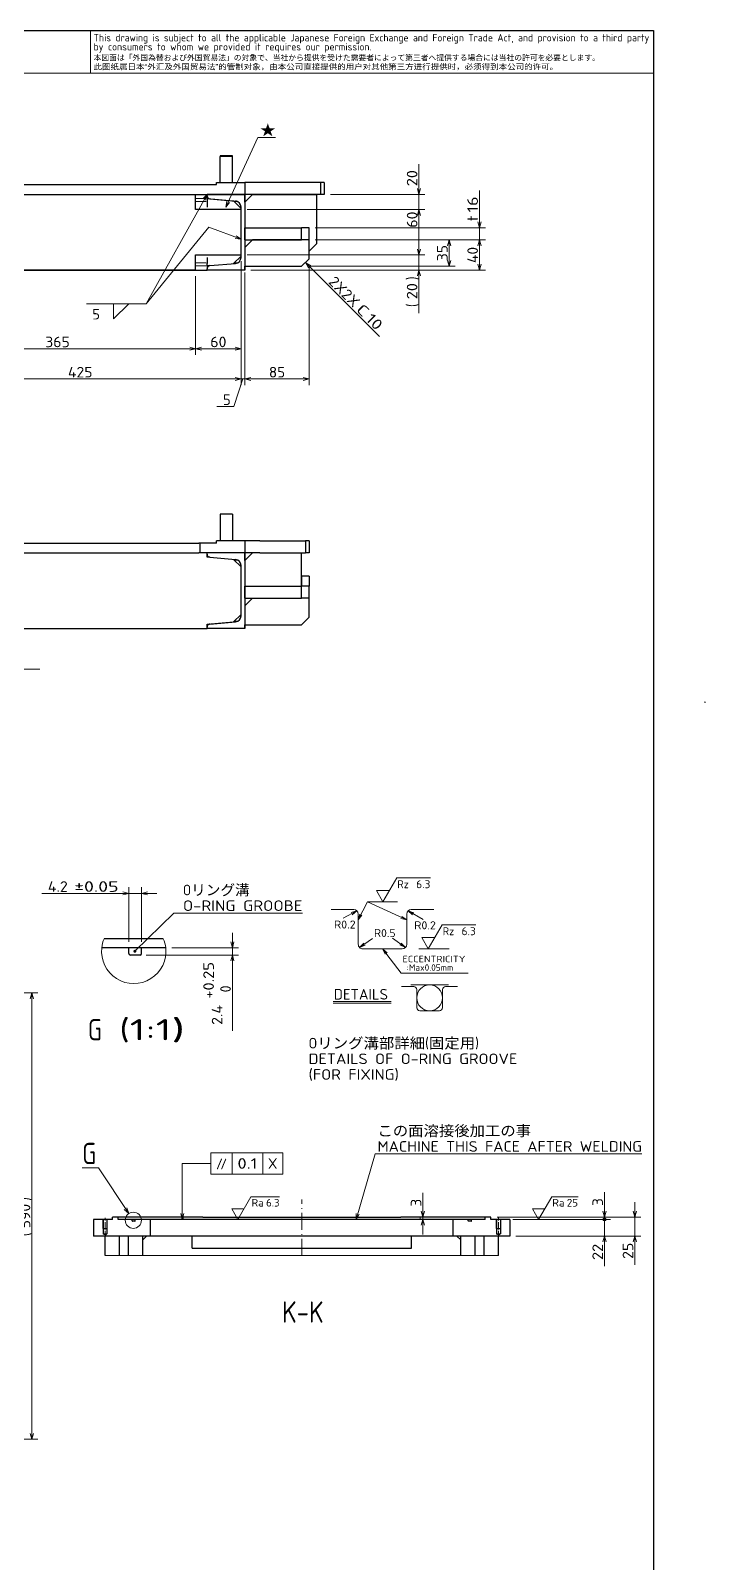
# Model space of a CAD drawing. Extents: x 0 to 1248, y -10 to 833.
# Drawn here: x 958 to 1181, y 309 to 816 of the extents above; entities that cross this region are included whole.
import ezdxf
from ezdxf.enums import TextEntityAlignment as Align

# ---------------------------------------------------------------- set-up
doc = ezdxf.new("R2010")
doc.units = 0
doc.linetypes.add('DASHDOT', pattern=[18.5, 12, -3, 0.5, -3])
doc.layers.get('0').update_dxf_attribs({"lineweight": 13})
doc.styles.add('GDT', font='gdt.shx')
doc.styles.get("Standard").update_dxf_attribs({"font": 'isocp.shx'})
doc.dimstyles.get("Standard").update_dxf_attribs({"dimtxt": 2.5, "dimasz": 2.5, "dimexe": 1.25, "dimexo": 0.625, "dimtad": 1, "dimcen": 2.5, "dimadec": 0, "dimazin": 0, "dimtfac": 1, "dimtmove": 0, "dimatfit": 0, "dimfxl": 1, "dimarcsym": 0})

# ---------------------------------------------------------------- blocks, each defined once
blk = doc.blocks.new('*D164')
at = {"color": 7, "lineweight": 13}
for p, q in [((1052.237427, 746.85459), (1108.487427, 746.85459)), ((1106.487427, 736.85459), (1106.487427, 746.85459)), ((1030.987427, 736.85459), (1108.487427, 736.85459))]:
    blk.add_line(p, q, dxfattribs=at)
for points in [[(1107.005066, 744.922738), (1106.487427, 746.85459), (1105.969788, 744.922738)], [(1105.969788, 738.786442), (1106.487427, 736.85459), (1107.005066, 738.786442)]]:
    blk.add_lwpolyline(points, dxfattribs=at)
at = {"color": 7, "lineweight": 13, "width": 0.868247}
blk.add_text('40', height=3.5, rotation=90, dxfattribs=at).set_placement((1105.987427, 739.177494), (1105.987427, 744.531685), align=Align.FIT)
blk = doc.blocks.new('*D165')
at = {"color": 7, "lineweight": 13}
for p, q in [((1106.487427, 741.85459), (1106.487427, 763.208781)), ((1052.237427, 750.85459), (1108.487427, 750.85459)), ((1052.237427, 746.85459), (1108.487427, 746.85459))]:
    blk.add_line(p, q, dxfattribs=at)
for points in [[(1105.969788, 752.786442), (1106.487427, 750.85459), (1107.005066, 752.786442)], [(1107.005066, 744.922738), (1106.487427, 746.85459), (1105.969788, 744.922738)]]:
    blk.add_lwpolyline(points, dxfattribs=at)
for s, width, p, p2 in [('16', 0.868247, (1105.987427, 755.85459), (1105.987427, 761.208781)), ('t', 1.092485, (1105.987427, 753.033781), (1105.987427, 754.85459))]:
    blk.add_text(s, height=3.5, rotation=90, dxfattribs=dict(at, width=width)).set_placement(p, p2, align=Align.FIT)
blk = doc.blocks.new('*D166')
at = {"color": 7, "lineweight": 13}
for p, q in [((1052.237427, 746.85459), (1098.487427, 746.85459)), ((1096.487427, 738.10459), (1096.487427, 746.85459)), ((1049.737427, 738.10459), (1098.487427, 738.10459))]:
    blk.add_line(p, q, dxfattribs=at)
for points in [[(1097.005066, 744.922738), (1096.487427, 746.85459), (1095.969788, 744.922738)], [(1095.969788, 740.036441), (1096.487427, 738.10459), (1097.005066, 740.036441)]]:
    blk.add_lwpolyline(points, dxfattribs=at)
at = {"color": 7, "lineweight": 13, "width": 0.868247}
blk.add_text('35', height=3.5, rotation=90, dxfattribs=at).set_placement((1095.987427, 739.802494), (1095.987427, 745.156685), align=Align.FIT)
blk = doc.blocks.new('*D167')
at = {"color": 7, "lineweight": 13}
for p, q in [((1028.987427, 736.10459), (1028.987427, 698.85459)), ((1050.237427, 738.60459), (1050.237427, 698.85459)), ((1028.987427, 700.85459), (1050.237427, 700.85459))]:
    blk.add_line(p, q, dxfattribs=at)
for points in [[(1030.919281, 701.372227), (1028.987427, 700.85459), (1030.919281, 700.336952)], [(1048.305573, 700.336952), (1050.237427, 700.85459), (1048.305573, 701.372227)]]:
    blk.add_lwpolyline(points, dxfattribs=at)
at = {"color": 7, "lineweight": 13, "width": 0.868247}
blk.add_text('85', height=3.5, dxfattribs=at).set_placement((1036.935333, 701.35459), (1042.28952, 701.35459), align=Align.FIT)
blk = doc.blocks.new('*D168')
at = {"color": 7, "lineweight": 13}
for p, q in [((1027.737427, 739.85459), (1027.737427, 698.85459)), ((1028.987427, 736.10459), (1028.987427, 698.85459)), ((1022.737427, 700.85459), (1033.987427, 700.85459)), ((1028.362427, 700.85459), (1025.338928, 691.758848)), ((1025.338928, 691.758848), (1019.749329, 691.758848))]:
    blk.add_line(p, q, dxfattribs=at)
for points in [[(1025.805573, 700.336952), (1027.737427, 700.85459), (1025.805573, 701.372227)], [(1030.919281, 701.372227), (1028.987427, 700.85459), (1030.919281, 700.336952)]]:
    blk.add_lwpolyline(points, dxfattribs=at)
at = {"color": 7, "lineweight": 13, "width": 0.913976}
blk.add_text('5', height=3.5, dxfattribs=at).set_placement((1021.749329, 692.258848), (1024.338928, 692.258848), align=Align.FIT)
blk = doc.blocks.new('*D169')
at = {"color": 7, "lineweight": 13}
for p, q in [((1027.737427, 739.85459), (1027.737427, 698.85459)), ((921.487427, 734.85459), (921.487427, 698.85459)), ((921.487427, 700.85459), (1027.737427, 700.85459))]:
    blk.add_line(p, q, dxfattribs=at)
for points in [[(923.419281, 701.372227), (921.487427, 700.85459), (923.419281, 700.336952)], [(1025.805573, 700.336952), (1027.737427, 700.85459), (1025.805573, 701.372227)]]:
    blk.add_lwpolyline(points, dxfattribs=at)
at = {"color": 7, "lineweight": 13, "width": 0.854609}
blk.add_text('425', height=3.5, dxfattribs=at).set_placement((970.553032, 701.35459), (978.671822, 701.35459), align=Align.FIT)
blk = doc.blocks.new('*D181')
at = {"color": 7, "lineweight": 13}
for p, q in [((1027.737427, 739.85459), (1027.737427, 708.85459)), ((1012.737427, 734.85459), (1012.737427, 708.85459)), ((1012.737427, 710.85459), (1027.737427, 710.85459))]:
    blk.add_line(p, q, dxfattribs=at)
for points in [[(1014.669281, 711.372227), (1012.737427, 710.85459), (1014.669281, 710.336952)], [(1025.805573, 710.336952), (1027.737427, 710.85459), (1025.805573, 711.372227)]]:
    blk.add_lwpolyline(points, dxfattribs=at)
at = {"color": 7, "lineweight": 13, "width": 0.868247}
blk.add_text('60', height=3.5, dxfattribs=at).set_placement((1017.560333, 711.35459), (1022.91452, 711.35459), align=Align.FIT)
blk = doc.blocks.new('*D182')
at = {"color": 7, "lineweight": 13}
for p, q in [((921.487427, 734.85459), (921.487427, 708.85459)), ((1012.737427, 734.85459), (1012.737427, 708.85459)), ((921.487427, 710.85459), (1012.737427, 710.85459))]:
    blk.add_line(p, q, dxfattribs=at)
for points in [[(923.419281, 711.372227), (921.487427, 710.85459), (923.419281, 710.336952)], [(1010.805573, 710.336952), (1012.737427, 710.85459), (1010.805573, 711.372227)]]:
    blk.add_lwpolyline(points, dxfattribs=at)
at = {"color": 7, "lineweight": 13, "width": 0.854609}
blk.add_text('365', height=3.5, dxfattribs=at).set_placement((963.053032, 711.35459), (971.171822, 711.35459), align=Align.FIT)
blk = doc.blocks.new('*D183')
at = {"color": 7, "lineweight": 13}
for p, q in [((1086.487427, 722.636153), (1086.487427, 746.85459)), ((1029.737427, 741.85459), (1088.487427, 741.85459)), ((1030.987427, 736.85459), (1088.487427, 736.85459))]:
    blk.add_line(p, q, dxfattribs=at)
for points in [[(1085.969788, 743.786441), (1086.487427, 741.85459), (1087.005066, 743.786441)], [(1087.005066, 734.922738), (1086.487427, 736.85459), (1085.969788, 734.922738)]]:
    blk.add_lwpolyline(points, dxfattribs=at)
for s, p in [(')', (1085.987427, 733.568379)), ('(', (1085.987427, 724.636153))]:
    blk.add_text(s, height=3.5, rotation=90.000003, dxfattribs=at).set_placement(p)
at = {"color": 7, "lineweight": 13, "width": 0.868247}
blk.add_text('20', height=3.5, rotation=90, dxfattribs=at).set_placement((1085.987427, 727.214188), (1085.987427, 732.568379), align=Align.FIT)
blk = doc.blocks.new('*D184')
at = {"color": 7, "lineweight": 13}
for p, q in [((1029.737427, 756.85459), (1088.487427, 756.85459)), ((1086.487427, 741.85459), (1086.487427, 756.85459)), ((1029.737427, 741.85459), (1088.487427, 741.85459))]:
    blk.add_line(p, q, dxfattribs=at)
for points in [[(1087.005066, 754.922737), (1086.487427, 756.85459), (1085.969788, 754.922737)], [(1085.969788, 743.786441), (1086.487427, 741.85459), (1087.005066, 743.786441)]]:
    blk.add_lwpolyline(points, dxfattribs=at)
at = {"color": 7, "lineweight": 13, "width": 0.868247}
blk.add_text('60', height=3.5, rotation=90, dxfattribs=at).set_placement((1085.987427, 750.858799), (1085.987427, 756.21299), align=Align.FIT)
blk = doc.blocks.new('*D185')
at = {"color": 7, "lineweight": 13}
for p, q in [((1086.487427, 751.85459), (1086.487427, 771.921885)), ((1057.237427, 761.85459), (1088.487427, 761.85459)), ((1029.737427, 756.85459), (1088.487427, 756.85459))]:
    blk.add_line(p, q, dxfattribs=at)
for points in [[(1085.969788, 763.78644), (1086.487427, 761.85459), (1087.005066, 763.78644)], [(1087.005066, 754.922737), (1086.487427, 756.85459), (1085.969788, 754.922737)]]:
    blk.add_lwpolyline(points, dxfattribs=at)
at = {"color": 7, "lineweight": 13, "width": 0.868247}
blk.add_text('20', height=3.5, rotation=90, dxfattribs=at).set_placement((1085.987427, 764.567694), (1085.987427, 769.921881), align=Align.FIT)
blk = doc.blocks.new('*D279')
at = {"color": 7, "lineweight": 13}
for p, q in [((878.122086, 497.909454), (960.622086, 497.909454)), ((958.622086, 350.409454), (958.622086, 497.909454)), ((878.122086, 350.409454), (960.622086, 350.409454))]:
    blk.add_line(p, q, dxfattribs=at)
for points in [[(959.139725, 495.9776), (958.622086, 497.909454), (958.104446, 495.9776)], [(958.104446, 352.341309), (958.622086, 350.409454), (959.139725, 352.341309)]]:
    blk.add_lwpolyline(points, dxfattribs=at)
for s, p in [(')', (958.122086, 429.218847)), ('(', (958.122086, 417.522027))]:
    blk.add_text(s, height=3.5, rotation=90.000003, dxfattribs=at).set_placement(p)
at = {"color": 7, "lineweight": 13, "width": 0.854609}
blk.add_text('590', height=3.5, rotation=90, dxfattribs=at).set_placement((958.122086, 420.100061), (958.122086, 428.218847), align=Align.FIT)
blk = doc.blocks.new('*D320')
at = {"color": 7, "lineweight": 13}
for p, q in [((1118.544266, 423.055981), (1149.794266, 423.055981)), ((1147.794266, 407.626843), (1147.794266, 422.555981)), ((1118.544266, 417.555981), (1149.794266, 417.555981))]:
    blk.add_line(p, q, dxfattribs=at)
at = {"color": 7, "lineweight": 13, "const_width": 0.5}
for points in [[(1148.044266, 423.055981, 1), (1147.544266, 423.055981)], [(1147.544266, 423.055981, 1), (1148.044266, 423.055981)]]:
    blk.add_lwpolyline(points, format="xyb", dxfattribs=at)
at = {"color": 7, "lineweight": 13}
blk.add_lwpolyline([(1148.311905, 415.624127), (1147.794266, 417.555981), (1147.276627, 415.624127)], dxfattribs=at)
blk.add_circle((1147.794266, 423.055981), 0.5, dxfattribs=at)
at = {"color": 7, "lineweight": 13, "width": 0.868247}
blk.add_text('22', height=3.5, rotation=90, dxfattribs=at).set_placement((1147.294266, 409.626843), (1147.294266, 414.98103), align=Align.FIT)
blk = doc.blocks.new('*D321')
at = {"color": 7, "lineweight": 13}
for p, q in [((1147.794266, 423.555981), (1147.794266, 432.084973)), ((1112.294266, 423.805981), (1149.794266, 423.805981)), ((1118.544266, 423.055981), (1149.794266, 423.055981))]:
    blk.add_line(p, q, dxfattribs=at)
blk.add_lwpolyline([(1147.276627, 425.737836), (1147.794266, 423.805981), (1148.311905, 425.737836)], dxfattribs=at)
at = {"color": 7, "lineweight": 13, "const_width": 0.5}
for points in [[(1148.044266, 423.055981, 1), (1147.544266, 423.055981)], [(1147.544266, 423.055981, 1), (1148.044266, 423.055981)]]:
    blk.add_lwpolyline(points, format="xyb", dxfattribs=at)
at = {"color": 7, "lineweight": 13}
blk.add_circle((1147.794266, 423.055981), 0.5, dxfattribs=at)
at = {"color": 7, "lineweight": 13, "width": 0.913976}
blk.add_text('3', height=3.5, rotation=90, dxfattribs=at).set_placement((1147.294266, 427.495373), (1147.294266, 430.084973), align=Align.FIT)
blk = doc.blocks.new('*D322')
at = {"color": 7, "lineweight": 13}
for p, q in [((1087.794266, 418.055981), (1087.794266, 431.876401)), ((1090.156361, 423.805981), (1085.794266, 423.805981))]:
    blk.add_line(p, q, dxfattribs=at)
for points in [[(1087.276627, 425.737836), (1087.794266, 423.805981), (1088.311905, 425.737836)], [(1088.311905, 421.124127), (1087.794266, 423.055981), (1087.276627, 421.124127)]]:
    blk.add_lwpolyline(points, dxfattribs=at)
at = {"color": 7, "lineweight": 13, "width": 0.913976}
blk.add_text('3', height=3.5, rotation=90, dxfattribs=at).set_placement((1087.294266, 427.286801), (1087.294266, 429.876401), align=Align.FIT)
blk = doc.blocks.new('*D323')
at = {"color": 7, "lineweight": 13}
for p, q in [((1157.794266, 407.998502), (1157.794266, 428.805981)), ((1112.294266, 423.805981), (1159.794266, 423.805981)), ((1118.544266, 417.555981), (1159.794266, 417.555981))]:
    blk.add_line(p, q, dxfattribs=at)
for points in [[(1157.276627, 425.737836), (1157.794266, 423.805981), (1158.311905, 425.737836)], [(1158.311905, 415.624127), (1157.794266, 417.555981), (1157.276627, 415.624127)]]:
    blk.add_lwpolyline(points, dxfattribs=at)
at = {"color": 7, "lineweight": 13, "width": 0.868247}
blk.add_text('25', height=3.5, rotation=90, dxfattribs=at).set_placement((1157.294266, 409.998502), (1157.294266, 415.352689), align=Align.FIT)
blk = doc.blocks.new('*D324')
at = {"color": 7, "lineweight": 13}
for p, q in [((990.664993, 514.832041), (990.664993, 532.832041)), ((994.86499, 514.832041), (994.86499, 532.832041)), ((961.918533, 530.832041), (999.86499, 530.832041))]:
    blk.add_line(p, q, dxfattribs=at)
for points in [[(988.733139, 530.314402), (990.664993, 530.832041), (988.733139, 531.34968)], [(996.796844, 531.34968), (994.86499, 530.832041), (996.796844, 530.314402)]]:
    blk.add_lwpolyline(points, dxfattribs=at)
for s, width, p, p2 in [('4.2', 0.840154, (963.918533, 531.332041), (970.499741, 531.332041)), ('%%p0.05', 0.948388, (972.599747, 531.332041), (987.299759, 531.332041))]:
    blk.add_text(s, height=3.5, dxfattribs=dict(at, width=width)).set_placement(p, p2, align=Align.FIT)
blk = doc.blocks.new('*D325')
at = {"color": 7, "lineweight": 13}
for p, q in [((1024.86499, 485.356211), (1024.86499, 517.832041)), ((1004.854431, 512.832041), (1026.86499, 512.832041)), ((996.36499, 510.432017), (1026.86499, 510.432017))]:
    blk.add_line(p, q, dxfattribs=at)
for points in [[(1024.347351, 514.763865), (1024.86499, 512.832041), (1025.382629, 514.763865)], [(1025.382629, 508.500193), (1024.86499, 510.432017), (1024.347351, 508.500193)]]:
    blk.add_lwpolyline(points, dxfattribs=at)
for s, width, p, p2 in [('+0.25', 0.781313, (1018.764984, 496.037485), (1018.764984, 508.147837)), (' 0', 0.685682, (1024.36499, 496.037424), (1024.36499, 500.380076)), ('2.4', 0.822647, (1021.564987, 487.356211), (1021.564987, 493.937388))]:
    blk.add_text(s, height=3.5, rotation=90, dxfattribs=dict(at, width=width)).set_placement(p, p2, align=Align.FIT)

msp = doc.modelspace()

# ---------------------------------------------------------------- linework, layer by layer
at = {"color": 7, "lineweight": 25}
for p, q in [((40, 816), (1164, 816)), ((1164, 816), (1164, 25)), ((1024.8624, 774.6046), (1020.8624, 774.6046)), ((1020.8624, 774.6046), (1020.8624, 774.3546)), ((1024.8624, 774.3546), (1020.8624, 774.3546)), ((1020.8624, 765.8546), (1020.8624, 774.3546)), ((1024.8624, 774.3546), (1024.8624, 774.6046)), ((1024.8624, 765.8546), (1024.8624, 774.3546)), ((940.1124, 765.1046), (1019.6124, 765.1046)), ((1019.6124, 765.1046), (1019.6124, 765.8546)), ((1019.6124, 765.8546), (1028.9874, 765.8546)), ((1028.9874, 765.8546), (1028.9874, 761.8546)), ((1033.9874, 765.8546), (1028.9874, 765.8546)), ((1053.9874, 765.8546), (1033.9874, 765.8546)), ((1053.9874, 765.8546), (1053.9874, 761.8546)), ((1055.2374, 765.8546), (1053.9874, 765.8546)), ((1055.2374, 765.8546), (1055.2374, 761.8546)), ((906.4874, 761.8546), (1028.9874, 761.8546)), ((921.4874, 761.8546), (1012.7374, 761.8546)), ((1012.7374, 761.8546), (1016.4874, 761.8546)), ((1012.7374, 756.8546), (1012.7374, 761.8546)), ((1016.4874, 761.388), (1016.4874, 761.8546)), ((1028.9874, 761.8546), (1016.4874, 761.8546)), ((1016.4874, 761.3823), (1016.4874, 760.3918)), ((1016.4874, 760.4717), (1025.2374, 759.7062)), ((1016.4874, 760.3918), (1016.4874, 759.6472)), ((1017.4003, 760.3918), (1025.9117, 759.6472)), ((1033.9874, 761.8546), (1028.9874, 761.8546)), ((1028.9874, 759.3546), (1028.9874, 761.8546)), ((1028.9874, 761.8546), (1028.9874, 736.8546)), ((1028.9874, 759.3546), (1031.4874, 761.8546)), ((1031.4874, 761.8546), (1052.7374, 761.8546)), ((1053.9874, 761.8546), (1033.9874, 761.8546)), ((1052.7374, 745.6046), (1052.7374, 761.8546)), ((1055.2374, 761.8546), (1053.9874, 761.8546)), ((1027.7374, 756.8546), (1012.7374, 756.8546)), ((1016.4874, 759.6472), (1016.4874, 757.6548)), ((1025.2374, 759.7062), (1025.9117, 759.6472)), ((1027.7374, 757.2062), (1025.2374, 759.7062)), ((1027.7374, 741.0544), (1027.7374, 757.6548)), ((1028.9874, 759.3546), (1028.9874, 750.8546)), ((1028.9874, 746.8546), (1028.9874, 750.8546)), ((1028.9874, 750.8546), (1047.7374, 750.8546)), ((1047.7374, 746.8546), (1047.7374, 750.8546)), ((1050.2374, 750.8546), (1047.7374, 750.8546)), ((1050.2374, 746.8546), (1050.2374, 750.8546)), ((1031.4874, 746.8546), (1028.9874, 744.3546)), ((1028.9874, 746.8546), (1047.7374, 746.8546)), ((1028.9874, 746.8546), (1028.9874, 744.3546)), ((1050.2374, 746.8546), (1031.4874, 746.8546)), ((1050.2374, 746.8546), (1047.7374, 746.8546)), ((1050.2374, 740.6046), (1050.2374, 746.8546)), ((1052.7374, 745.6046), (1050.2374, 743.1046)), ((1012.7374, 736.8546), (1012.7374, 741.8546)), ((1012.7374, 741.8546), (1027.7374, 741.8546)), ((1016.4874, 741.0544), (1016.4874, 739.062)), ((1027.7374, 741.503), (1025.2374, 739.003)), ((1028.9874, 744.3546), (1028.9874, 738.1046)), ((1050.2374, 740.6046), (1047.7374, 738.1046)), ((921.4874, 736.8546), (1016.4874, 736.8546)), ((1012.7374, 736.8546), (921.4874, 736.8546)), ((1016.4874, 738.3173), (1016.4874, 739.062)), ((1016.4874, 738.3173), (1016.4874, 737.3269)), ((1017.3929, 738.3167), (1016.4874, 738.2375)), ((1016.4874, 736.8546), (1016.4874, 737.3211)), ((1028.9874, 736.8546), (1016.4874, 736.8546)), ((1028.9874, 736.8546), (1016.4874, 736.8546)), ((1017.4003, 738.3173), (1025.9117, 739.062)), ((1028.9874, 736.8546), (1028.9874, 738.1047)), ((1028.9874, 738.1046), (1047.7374, 738.1046)), ((1020.8624, 656.136), (1020.8624, 647.386)), ((1024.8624, 656.136), (1020.8624, 656.136)), ((1024.8624, 656.136), (1024.8624, 647.386)), ((955.7374, 646.636), (1013.7374, 646.636)), ((1014.2158, 646.636), (1013.7374, 646.636)), ((1019.6124, 646.636), (1014.1451, 646.636)), ((1014.1451, 646.636), (1014.1451, 643.386)), ((1028.9874, 647.386), (1019.6124, 647.386)), ((1019.6124, 646.636), (1019.6124, 647.386)), ((1024.8624, 647.386), (1020.8624, 647.386)), ((1033.9874, 647.386), (1028.9874, 647.386)), ((1028.9874, 647.386), (1028.9874, 643.386)), ((1033.9874, 647.386), (1048.9874, 647.386)), ((1050.2374, 647.386), (1048.9874, 647.386)), ((1048.9874, 647.386), (1048.9874, 643.386)), ((1050.2374, 647.386), (1050.2374, 643.386)), ((955.7374, 643.386), (1013.7374, 643.386)), ((1014.1451, 643.386), (1013.7374, 643.386)), ((1028.9874, 643.386), (1014.1451, 643.386)), ((1016.4874, 642.9195), (1016.4874, 643.386)), ((1028.9874, 643.386), (1016.4874, 643.386)), ((1016.4874, 642.0032), (1016.4874, 642.9144)), ((1017.3949, 641.9238), (1016.4874, 642.0032)), ((1017.4003, 641.9233), (1025.9117, 641.1787)), ((1027.7374, 638.7376), (1025.2374, 641.2376)), ((1027.7374, 622.5858), (1027.7374, 639.1863)), ((1033.9874, 643.386), (1028.9874, 643.386)), ((1028.9874, 640.886), (1028.9874, 643.386)), ((1028.9874, 643.386), (1028.9874, 618.386)), ((1028.9874, 640.886), (1031.4874, 643.386)), ((1028.9874, 640.886), (1028.9874, 632.386)), ((1033.9874, 643.386), (1048.9874, 643.386)), ((1047.7374, 632.386), (1047.7374, 643.386)), ((1050.2374, 643.386), (1048.9874, 643.386)), ((1047.7374, 635.636), (1047.7374, 632.386)), ((1050.2374, 635.636), (1047.7374, 635.636)), ((1050.2374, 635.636), (1050.2374, 632.386)), ((1028.9874, 628.386), (1028.9874, 632.386)), ((1028.9874, 632.386), (1047.7374, 632.386)), ((1031.4874, 628.386), (1028.9874, 625.886)), ((1028.9874, 628.386), (1047.7374, 628.386)), ((1028.9874, 628.386), (1028.9874, 625.886)), ((1047.7374, 628.386), (1047.7374, 632.386)), ((1050.2374, 632.386), (1047.7374, 632.386)), ((1050.2374, 628.386), (1047.7374, 628.386)), ((1050.2374, 628.386), (1050.2374, 632.386)), ((1050.2374, 622.136), (1050.2374, 628.386)), ((1028.9874, 625.886), (1028.9874, 619.636)), ((921.4874, 618.386), (1016.4874, 618.386)), ((1016.4874, 619.7689), (1025.2374, 620.5345)), ((1016.4874, 618.8576), (1016.4874, 619.7689)), ((1016.4874, 618.386), (1016.4874, 618.8526)), ((1028.9874, 618.386), (1016.4874, 618.386)), ((1017.4003, 619.8488), (1025.9117, 620.5934)), ((1025.2374, 620.5345), (1027.7374, 623.0345)), ((1025.2374, 620.5345), (1025.9117, 620.5934)), ((1028.9874, 618.386), (1028.9874, 619.636)), ((1028.9874, 619.636), (1047.7374, 619.636)), ((1028.9874, 619.636), (1028.9874, 618.386)), ((1028.9874, 619.636), (1028.9874, 618.386)), ((1028.9874, 619.6359), (1028.9874, 618.386)), ((1050.2374, 622.136), (1047.7374, 619.636)), ((990.665, 512.832), (981.725, 512.832)), ((994.5872, 515.832), (982.5195, 515.832)), ((990.665, 510.932), (990.665, 512.832)), ((1002.8544, 512.832), (990.665, 512.832)), ((1002.06, 515.832), (994.5872, 515.832)), ((994.865, 510.932), (994.865, 512.832)), ((1002.8544, 512.832), (994.865, 512.832)), ((994.365, 510.432), (991.165, 510.432)), ((982.1443, 423.056), (979.0443, 423.056)), ((979.0443, 423.056), (979.0443, 417.556)), ((983.1059, 423.056), (982.1443, 423.056)), ((982.1443, 423.056), (982.1443, 418.306)), ((983.4443, 423.056), (983.1059, 423.056)), ((985.2943, 423.056), (983.4443, 423.056)), ((983.4443, 423.056), (983.4443, 418.306)), ((985.2943, 423.056), (985.2943, 423.806)), ((987.1693, 423.806), (985.2943, 423.806)), ((992.7248, 423.806), (987.1693, 423.806)), ((987.1693, 423.056), (987.1693, 423.806)), ((991.7443, 423.056), (987.1693, 423.056)), ((1025.2943, 423.056), (991.7443, 423.056)), ((991.7443, 422.581), (991.7443, 423.056)), ((992.6693, 422.456), (991.8693, 422.456)), ((1003.4322, 423.806), (992.7248, 423.806)), ((997.7943, 423.056), (992.7943, 423.056)), ((992.7943, 422.581), (992.7943, 423.056)), ((1097.7943, 423.056), (997.7943, 423.056)), ((997.7943, 417.556), (997.7943, 423.056)), ((1015.0681, 423.806), (1003.4322, 423.806)), ((1015.0681, 423.806), (1080.5204, 423.806)), ((1070.2943, 423.056), (1025.2943, 423.056)), ((1103.8443, 423.056), (1070.2943, 423.056)), ((1092.1564, 423.806), (1080.5204, 423.806)), ((1102.8637, 423.806), (1092.1564, 423.806)), ((1097.7943, 417.556), (1097.7943, 423.056)), ((1102.7943, 423.056), (1097.7943, 423.056)), ((1102.7943, 422.581), (1102.7943, 423.056)), ((1108.4193, 423.806), (1102.8637, 423.806)), ((1103.7193, 422.456), (1102.9193, 422.456)), ((1103.8443, 422.581), (1103.8443, 423.056)), ((1108.4193, 423.056), (1103.8443, 423.056)), ((1108.4193, 423.056), (1108.4193, 423.806)), ((1110.2943, 423.806), (1108.4193, 423.806)), ((1110.2943, 423.056), (1110.2943, 423.806)), ((1112.1443, 423.056), (1110.2943, 423.056)), ((1112.1443, 423.056), (1112.1443, 418.306)), ((1113.1059, 423.056), (1112.1443, 423.056)), ((1113.4443, 423.056), (1113.1059, 423.056)), ((1113.4443, 423.056), (1113.4443, 418.306)), ((1116.5443, 423.056), (1113.4443, 423.056)), ((1116.5443, 423.056), (1116.5443, 417.556)), ((997.7943, 417.556), (979.0443, 417.556)), ((982.0443, 420.056), (982.1443, 420.056)), ((982.1443, 420.056), (983.1059, 420.056)), ((982.1443, 418.306), (983.1059, 418.306)), ((982.7943, 417.9154), (982.1443, 418.306)), ((982.7943, 417.9154), (983.4443, 418.306)), ((982.7943, 411.1353), (982.7943, 417.556)), ((983.1059, 420.056), (983.4443, 420.056)), ((983.1059, 418.306), (983.4443, 418.306)), ((983.4443, 420.056), (983.5443, 420.056)), ((990.5443, 417.556), (987.5443, 417.556)), ((987.5443, 411.1353), (987.5443, 417.556)), ((990.5443, 411.1353), (990.5443, 417.556)), ((995.2943, 411.1353), (995.2943, 417.556)), ((995.2943, 416.306), (996.5443, 417.556)), ((995.2943, 411.1353), (995.2943, 416.306)), ((1097.7943, 417.556), (997.7943, 417.556)), ((1011.5443, 413.556), (1011.5443, 417.556)), ((1084.0443, 413.556), (1084.0443, 417.556)), ((1116.5443, 417.556), (1097.7943, 417.556)), ((1099.0443, 417.556), (1100.2943, 416.306)), ((1100.2943, 411.1353), (1100.2943, 417.556)), ((1108.0443, 417.556), (1105.0443, 417.556)), ((1105.0443, 411.1353), (1105.0443, 417.556)), ((1108.0443, 411.1353), (1108.0443, 417.556)), ((1112.0443, 420.056), (1112.1443, 420.056)), ((1112.1443, 420.056), (1113.1059, 420.056)), ((1112.7943, 417.9154), (1112.1443, 418.306)), ((1112.1443, 418.306), (1113.1059, 418.306)), ((1112.7943, 417.9154), (1113.4443, 418.306)), ((1112.7943, 411.1353), (1112.7943, 417.556)), ((1113.1059, 420.056), (1113.4443, 420.056)), ((1113.1059, 418.306), (1113.4443, 418.306)), ((1113.4443, 420.056), (1113.5443, 420.056)), ((1011.5443, 413.556), (1084.0443, 413.556))]:
    msp.add_line(p, q, dxfattribs=at)
at = {"color": 7, "lineweight": 13}
for p, q in [((978, 802), (978, 816)), ((1164, 802), (751, 802)), ((1016.4874, 761.8546), (996.4271, 725.7029)), ((1012.7374, 760.4717), (1016.2374, 760.4717)), ((1016.4878, 760.4717), (1016.837, 760.4717)), ((1012.7374, 759.4875), (1016.2374, 759.4875)), ((1025.4562, 759.4875), (1026.2883, 759.4875)), ((1012.7374, 739.2217), (1016.2374, 739.2217)), ((1012.7374, 738.2375), (1016.2374, 738.2375)), ((1016.4874, 738.2375), (1016.837, 738.2375)), ((1025.4561, 739.2217), (1026.5383, 739.2217)), ((1049.0082, 739.3754), (1073.5039, 714.8797)), ((976.6339, 725.7029), (996.4271, 725.7029)), ((1016.4874, 642.0032), (1016.837, 642.0032)), ((1025.456, 641.0189), (1026.5383, 641.0189)), ((1016.488, 619.7689), (1016.837, 619.7689)), ((1025.4562, 620.7532), (1026.5383, 620.7532)), ((941.4874, 604.886), (961.2806, 604.886)), ((1074.5894, 528.0341), (1079.1707, 535.9691)), ((1079.1707, 535.9691), (1090.2805, 535.9691)), ((1069.4514, 528.0341), (1066.4514, 522.0472)), ((1069.4514, 528.0341), (1082.4514, 522.0472)), ((1079.4514, 528.0341), (1069.4514, 528.0341)), ((1074.5894, 528.0341), (1072.4514, 531.7371)), ((1072.4514, 531.7371), (1076.7273, 531.7371)), ((1057.4514, 525.4992), (1064.9514, 525.4992)), ((1061.5015, 522.6035), (1066.0121, 525.0599)), ((1066.0121, 525.0599), (1064.1028, 524.4644)), ((1066.0121, 525.0599), (1064.476, 523.7791)), ((1066.4514, 523.9992), (1066.4514, 513.9992)), ((1066.4514, 522.0472), (1066.9813, 523.9757)), ((1066.4514, 522.0472), (1067.6791, 523.6261)), ((1082.4514, 522.0472), (1080.5065, 522.5133)), ((1082.4514, 522.0472), (1080.8329, 523.2221)), ((1082.4514, 523.9992), (1082.4514, 513.9992)), ((1082.8907, 525.0599), (1087.8898, 522.2256)), ((1082.8907, 525.0599), (1084.4047, 523.753)), ((1082.8907, 525.0599), (1084.7896, 524.4318)), ((1083.9514, 525.4992), (1091.4514, 525.4992)), ((1089.5894, 512.4992), (1094.1707, 520.4342)), ((1094.1707, 520.4342), (1105.2805, 520.4342)), ((1066.8907, 512.9385), (1071.2002, 515.8647)), ((1066.8907, 512.9385), (1068.2944, 514.3633)), ((1066.8907, 512.9385), (1068.7328, 513.7177)), ((1067.9514, 512.4992), (1080.9514, 512.4992)), ((1074.4514, 512.4992), (1080.6218, 504.4103)), ((1074.4514, 512.4992), (1075.3309, 510.703)), ((1074.4514, 512.4992), (1075.9513, 511.1763)), ((1082.0121, 512.9385), (1077.8131, 516.0536)), ((1082.0121, 512.9385), (1080.2042, 513.7939)), ((1082.0121, 512.9385), (1080.6692, 514.4207)), ((1086.4514, 512.4992), (1096.4514, 512.4992)), ((1089.5894, 512.4992), (1087.4514, 516.2022)), ((1087.4514, 516.2022), (1091.7273, 516.2022)), ((1080.6218, 504.4103), (1102.7205, 504.4131)), ((1080.7881, 500.0472), (1084.7881, 500.0472)), ((1083.7881, 500.5472), (1096.2881, 500.5472)), ((1085.7881, 499.0472), (1085.7881, 493.0472)), ((1094.2881, 493.0472), (1094.2881, 499.0472)), ((1095.2881, 500.0472), (1099.2881, 500.0472)), ((1058.1145, 495.036), (1077.3145, 495.036)), ((1058.1145, 494.536), (1077.3145, 494.536)), ((1086.7881, 492.0472), (1093.2881, 492.0472)), ((1017.7943, 445.056), (1017.7943, 438.056)), ((1017.7943, 445.056), (1041.4911, 445.056)), ((1024.7943, 445.056), (1024.7943, 438.056)), ((1034.8755, 445.056), (1034.8755, 438.056)), ((1041.4911, 445.056), (1041.4911, 438.056)), ((1017.7943, 438.056), (1041.4911, 438.056)), ((1026.6807, 423.056), (1024.66, 426.556)), ((1024.66, 426.556), (1028.7015, 426.556)), ((1026.6807, 423.056), (1031.0109, 430.556)), ((1031.0109, 430.556), (1040.4568, 430.556)), ((1126.0282, 423.056), (1124.0074, 426.556)), ((1124.0074, 426.556), (1128.0489, 426.556)), ((1126.0282, 423.056), (1130.3583, 430.556)), ((1130.3583, 430.556), (1139.0527, 430.556)), ((982.0443, 423.056), (982.0443, 420.056)), ((983.5443, 423.056), (983.5443, 420.056)), ((1008.6512, 423.556), (1008.6512, 423.056)), ((1086.9373, 423.556), (1086.9373, 423.056)), ((1112.0443, 423.056), (1112.0443, 420.056)), ((1113.5443, 423.056), (1113.5443, 420.056)), ((1127.0282, 423.056), (1117.5443, 423.056)), ((982.1443, 419.8828), (982.0443, 420.056)), ((983.4443, 419.8828), (983.5443, 420.056)), ((1112.1443, 419.8828), (1112.0443, 420.056)), ((1113.4443, 419.8828), (1113.5443, 420.056)), ((984.3943, 411.1353), (982.7943, 411.1353)), ((987.5442, 411.1353), (984.3943, 411.1353)), ((987.5443, 411.1353), (990.5443, 411.1353)), ((993.6943, 411.1353), (990.5442, 411.1353)), ((995.2943, 411.1353), (993.6943, 411.1353)), ((995.2943, 411.1353), (1100.2943, 411.1353)), ((1101.8943, 411.1353), (1100.2943, 411.1353)), ((1105.0442, 411.1353), (1101.8943, 411.1353)), ((1105.0443, 411.1353), (1108.0443, 411.1353)), ((1111.1943, 411.1353), (1108.0442, 411.1353)), ((1112.7943, 411.1353), (1111.1943, 411.1353))]:
    msp.add_line(p, q, dxfattribs=at)
at = {"color": 7, "linetype": 'DASHDOT', "lineweight": 13, "ltscale": 0.464492}
msp.add_line((1047.7943, 411.0161), (1047.7943, 429.5958), dxfattribs=at)
at = {"color": 7, "linetype": 'DASHDOT', "lineweight": 13, "ltscale": 0.154217}
for p, q in [((982.7943, 417.4014), (982.7943, 423.57)), ((1112.7943, 417.4014), (1112.7943, 423.57))]:
    msp.add_line(p, q, dxfattribs=at)
at = {"color": 7, "lineweight": 13}
for points in [[(1022.6912, 757.6476), (1033.2374, 780.6754), (1039.1666, 780.6754)], [(1016.0027, 759.9142), (1016.4874, 761.8546), (1015.0975, 760.4165)], [(1023.0249, 759.6195), (1022.6912, 757.6476), (1023.9662, 759.1884)], [(1027.7374, 747.0805), (1017.0894, 750.9934), (996.4271, 725.7029)], [(1025.7456, 747.261), (1027.7374, 747.0805), (1026.1027, 748.2327)], [(1050.7403, 738.3754), (1049.0082, 739.3754), (1050.0082, 737.6433)], [(992.6636, 511.6841), (1005.5278, 524.2839), (1048.0191, 524.2839)], [(1008.3105, 423.056), (1008.3105, 441.556), (1017.7943, 441.556)], [(1065.7561, 423.056), (1072.0443, 444.6976), (1160.1729, 444.6976)], [(990.6779, 424.9706), (980.6391, 440.056), (975.2943, 440.056)], [(989.1767, 426.2921), (990.6779, 424.9706), (990.0386, 426.8657)], [(1007.7928, 424.9878), (1008.3105, 423.056), (1008.8281, 424.9878)], [(1065.7981, 425.0555), (1065.7561, 423.056), (1066.7922, 424.7667)]]:
    msp.add_lwpolyline(points, dxfattribs=at)
msp.add_lwpolyline([(985.6544, 725.7029), (990.6264, 725.7029), (985.6544, 720.7308)], close=True, dxfattribs=at)
for centre, radius in [((1181, 594), 0.1), ((1090.0381, 496.2972), 4.25), ((992.1505, 422.7578), 2.6579)]:
    msp.add_circle(centre, radius, dxfattribs=at)
at = {"color": 7, "lineweight": 25}
for centre, radius, start, end in [((1017.4874, 761.388), 1, 180.000137, 191.362808), ((1017.4874, 761.388), 1, 180, 265), ((1017.4874, 761.388), 1, 197.010671, 264.517718), ((1025.7374, 757.6548), 2, 66.395772, 84.999995), ((1025.7374, 757.6548), 2, 0, 85), ((1025.7374, 741.0544), 2, 275, 0), ((1017.4874, 737.3211), 1, 95, 180), ((1017.4874, 737.3211), 1, 95.00003, 150.963845), ((1017.4874, 642.9195), 1, 180.000137, 191.362959), ((1017.4874, 642.9195), 1, 180, 265), ((1017.4874, 642.9195), 1, 212.203305, 264.999968), ((1025.7374, 639.1863), 2, 0, 85), ((1017.4874, 618.8526), 1, 95, 180), ((1017.4874, 618.8526), 1, 95.565435, 150.96404), ((1025.7374, 622.5858), 2, 275, 0), ((991.165, 510.932), 0.5, 180, 270), ((994.365, 510.932), 0.5, 270, 0), ((991.8693, 422.581), 0.125, 180, 270), ((992.6693, 422.581), 0.125, 270, 0), ((1102.9193, 422.581), 0.125, 180, 270), ((1103.7193, 422.581), 0.125, 270, 0)]:
    msp.add_arc(centre, radius, start, end, dxfattribs=at)
at = {"color": 7, "lineweight": 13}
for centre, radius, start, end in [((1064.9514, 523.9992), 1.5, 0, 89.999982), ((1083.9514, 523.9992), 1.5, 89.999982, 179.999964), ((992.2897, 511.6395), 10.6318, 173.559592, 6.440408), ((992.2897, 511.6395), 10.6318, 156.775041, 173.559592), ((992.2897, 511.6395), 10.6318, 6.440408, 23.224959), ((1067.9514, 513.9992), 1.5, 179.999978, 270.000025), ((1080.9514, 513.9992), 1.5, 270.000025, 360), ((1084.7881, 499.0472), 1, 0, 90.000003), ((1095.2881, 499.0472), 1, 90.000003, 180.000009), ((1086.7881, 493.0472), 1, 180.000009, 269.999997), ((1093.2881, 493.0472), 1, 269.999997, 0.00001)]:
    msp.add_arc(centre, radius, start, end, dxfattribs=at)
for points in [[(993.1636, 511.6841), (992.2894, 512.0156), (992.1782, 511.5645), (992.1782, 511.8037)], [(993.1636, 511.6841), (992.7239, 512.1804), (992.2894, 512.0156), (992.4863, 512.1516)], [(993.1636, 511.6841), (993.1064, 511.9165), (992.7239, 512.1804), (992.9477, 512.0956)], [(993.1636, 511.6841), (992.1782, 511.5645), (992.4863, 511.2166), (992.2894, 511.3525)], [(993.1636, 511.6841), (992.4863, 511.2166), (992.9477, 511.2726), (992.7239, 511.1878)], [(993.1636, 511.6841), (992.9477, 511.2726), (993.1636, 511.6841), (993.1064, 511.4517)]]:
    msp.add_solid(points, dxfattribs=at)

# ---------------------------------------------------------------- texts
for s, height, width, p, p2 in [('This drawing is subject to all the applicable Japanese Foreign Exchange and Foreign Trade Act, and provision to a third party', 2.381, 0.763406, (979, 812.4722), (1162.5847, 812.4722)), ('by consumers to whom we provided it requires our permission.', 2.381, 0.767176, (979, 809.4722), (1070.8542, 809.4722)), ('本図面は「外国為替および外国貿易法」の対象で、当社から提供を受けた需要者によって第三者へ提供する場合には当社の許可を必要とします。', 1.852, 1.625466, (979, 806.1448), (1146.2902, 806.1448)), ('此图纸属日本“外汇及外国贸易法”的管制对象，由本公司直接提供的用户对其他第三方进行提供时，必须得到本公司的许可。', 1.852, 1.73155, (979, 803.1448), (1132.4697, 803.1448)), ('★', 3.5, 2.071674, (1033.9874, 781.4037), (1039.1666, 781.4037)), ('5', 3.5, 0.913974, (978.5589, 720.5237), (981.1485, 720.5237)), ('Oリング溝', 3.5, 1.453979, (1008.5278, 530.1914), (1030.5798, 530.1914)), ('Rz ', 2.645, 0.730383, (1079.3503, 532.5306), (1084.778, 532.5306)), ('6.3', 2.645, 0.795469, (1085.5714, 532.5306), (1090.2804, 532.5306)), ('O-RING GROOBE', 3.5, 0.894143, (1008.5278, 525.0122), (1048.0191, 525.0122)), ('R0.2', 2.645, 0.835432, (1058.4336, 519.2053), (1065.5889, 519.2053)), ('R0.5', 2.645, 0.835432, (1071.6467, 516.3972), (1078.802, 516.3972)), ('R0.2', 2.645, 0.835432, (1084.941, 518.9551), (1092.0963, 518.9551)), ('Rz ', 2.645, 0.730383, (1094.3503, 516.9957), (1099.778, 516.9957)), ('6.3', 2.645, 0.795469, (1100.5714, 516.9957), (1105.2804, 516.9957)), ('ECCENTRICITY', 2.116, 0.989101, (1081.0454, 508.0686), (1101.8751, 508.0686)), (' :Max0.05mm', 2.116, 0.767482, (1081.0454, 505.2464), (1097.8267, 505.2464)), ('DETAILS ', 3.5, 0.863975, (1058.3612, 495.7231), (1078.5206, 495.7231)), ('G', 7, 0.765813, (977.1578, 482.2709), (981.7526, 482.2709)), (' (', 7, 0.861538, (981.7526, 482.2709), (990.9424, 482.2709)), ('1:1', 7, 1.00863, (990.9424, 482.2709), (1004.727, 482.2709)), (')', 7, 1.378464, (1004.727, 482.2709), (1009.3219, 482.2709)), ('Oリング溝部詳細(固定用)', 3.5, 1.494244, (1050.0272, 479.5714), (1106.3104, 479.5714)), ('DETAILS OF O-RING GROOVE', 3.5, 0.893495, (1050.0272, 474.3922), (1118.9752, 474.3922)), ('(FOR FIXING)', 3.5, 0.882002, (1050.0272, 469.2131), (1079.8683, 469.2131)), ('この面溶接後加工の事', 3.5, 1.719996, (1072.7943, 450.6051), (1123.5341, 450.6051)), ('G', 7, 0.765812, (975.2943, 441.3483), (979.8891, 441.3483)), ('MACHINE THIS FACE AFTER WELDING', 3.5, 0.902361, (1072.7943, 445.4259), (1160.1729, 445.4259)), ('0.1', 3.5, 0.963104, (1026.5443, 439.806), (1033.1255, 439.806)), ('X', 3.5, 1.099626, (1036.6255, 439.806), (1039.7411, 439.806)), ('Ra', 2.5, 0.950867, (1031.1807, 427.306), (1035.2559, 427.306)), ('6.3', 2.5, 0.795474, (1036.0059, 427.306), (1040.4568, 427.306)), ('Ra', 2.5, 0.950866, (1130.5282, 427.306), (1134.6033, 427.306)), ('25', 2.5, 0.839869, (1135.3533, 427.306), (1139.0527, 427.306)), ('K-K', 7, 0.636213, (1041.2483, 388.9365), (1055.0329, 388.9365))]:
    msp.add_text(s, height=height, dxfattribs=dict(at, width=width)).set_placement(p, p2, align=Align.FIT)
for s, rotation, width, p, p2 in [('2X2X', 314.999997, 0.930032, (1056.3715, 732.7192), (1064.8111, 724.2796)), ('C', 314.999865, 1.146433, (1065.5182, 723.5725), (1067.9502, 721.1405)), ('10', 314.999957, 0.868247, (1068.6573, 720.4334), (1072.4433, 716.6474))]:
    msp.add_text(s, height=3.5, rotation=rotation, dxfattribs=dict(at, width=width)).set_placement(p, p2, align=Align.FIT)
at = {"color": 7, "lineweight": 13, "style": 'GDT', "width": 0.65625}
msp.add_text('f', height=3.5, dxfattribs=at).set_placement((1019.5443, 439.806), (1023.0443, 439.806), align=Align.FIT)

# ---------------------------------------------------------------- dimensions: what is measured, and where the dimension line sits
at = {"lineweight": 0}
for base, p1, p2, angle, picture, middle, dimtype in [((1086.4874, 756.8546), (1055.2374, 761.8546), (1027.7374, 756.8546), 270, '*D185', (1086.4874, 767.2448), 160), ((1086.4874, 741.8546), (1027.7374, 756.8546), (1027.7374, 741.8546), 270, '*D184', (1086.4874, 753.5359), 161), ((1106.4874, 736.8546), (1050.2374, 746.8546), (1028.9874, 736.8546), 270, '*D164', (1106.4874, 741.8546), 160), ((1096.4874, 746.8546), (1047.7374, 738.1046), (1050.2374, 746.8546), 90, '*D166', (1096.4874, 742.4796), 160), ((1012.7374, 710.8546), (921.4874, 736.8546), (1012.7374, 736.8546), 0, '*D182', (967.1124, 710.8546), 161), ((1087.7943, 423.806), (1090.2943, 423.056), (1092.1564, 423.806), 90, '*D322', (1087.7943, 428.5816), 160), ((1147.7943, 423.056), (1110.2943, 423.806), (1116.5443, 423.056), 270, '*D321', (1147.7943, 428.7902), 160), ((1157.7943, 417.556), (1110.2943, 423.806), (1116.5443, 417.556), 270, '*D323', (1157.7943, 412.6756), 160), ((1147.7943, 417.556), (1116.5443, 423.056), (1116.5443, 417.556), 270, '*D320', (1147.7943, 412.3039), 161)]:
    dim = msp.add_linear_dim(base=base, p1=p1, p2=p2, angle=angle, dimstyle='STANDARD', override={"dimlfac": 4}, dxfattribs=at)
    dim.commit()
    dim.dimension.update_dxf_attribs({"geometry": picture, "text_midpoint": middle, "dimtype": dimtype})
for base, p1, p2, angle, text, override, picture, middle, dimtype in [((1106.4874, 746.8546), (1050.2374, 750.8546), (1050.2374, 746.8546), 270, 't<>', {"dimlfac": 4}, '*D165', (1106.4874, 757.1213), 161), ((1086.4874, 736.8546), (1027.7374, 741.8546), (1028.9874, 736.8546), 270, '(<>)', {"dimlfac": 4}, '*D183', (1086.4874, 729.8913), 160), ((990.665, 530.832), (994.865, 512.832), (990.665, 512.832), 180, '<>{}{%%p0.05}', {"dimtol": 0, "dimlim": 0, "dimtp": 0.05, "dimtm": 0.05}, '*D324', (975.6091, 530.832), 161), ((1024.865, 512.832), (994.365, 510.432), (1002.8544, 512.832), 90, '<>{}{\\S+0.25^ 0;}', {"dimtol": 0, "dimlim": 0, "dimtp": 0.25, "dimtm": 0}, '*D325', (1024.865, 497.752), 160), ((958.6221, 497.9095), (876.1221, 350.4095), (876.1221, 497.9095), 90, '(<>)', {"dimlfac": 4}, '*D279', (958.6221, 424.1595), 161)]:
    dim = msp.add_linear_dim(base=base, p1=p1, p2=p2, angle=angle, text=text, dimstyle='STANDARD', override=override, dxfattribs=at)
    dim.commit()
    dim.dimension.update_dxf_attribs({"geometry": picture, "text_midpoint": middle, "dimtype": dimtype})
for base, p1, p2, picture, middle in [((1027.7374, 700.8546), (921.4874, 736.8546), (1027.7374, 741.8546), '*D169', (974.6124, 700.8546)), ((1027.7374, 710.8546), (1012.7374, 736.8546), (1027.7374, 741.8546), '*D181', (1020.2374, 710.8546)), ((1028.9874, 700.8546), (1027.7374, 741.8546), (1028.9874, 738.1046), '*D168', (1023.0441, 700.8546)), ((1050.2374, 700.8546), (1028.9874, 738.1046), (1050.2374, 740.6046), '*D167', (1039.6124, 700.8546))]:
    dim = msp.add_linear_dim(base=base, p1=p1, p2=p2, dimstyle='STANDARD', override={"dimlfac": 4}, dxfattribs=at)
    dim.commit()
    dim.dimension.update_dxf_attribs({"geometry": picture, "text_midpoint": middle, "dimtype": 160})

doc.saveas('drawing.dxf')
